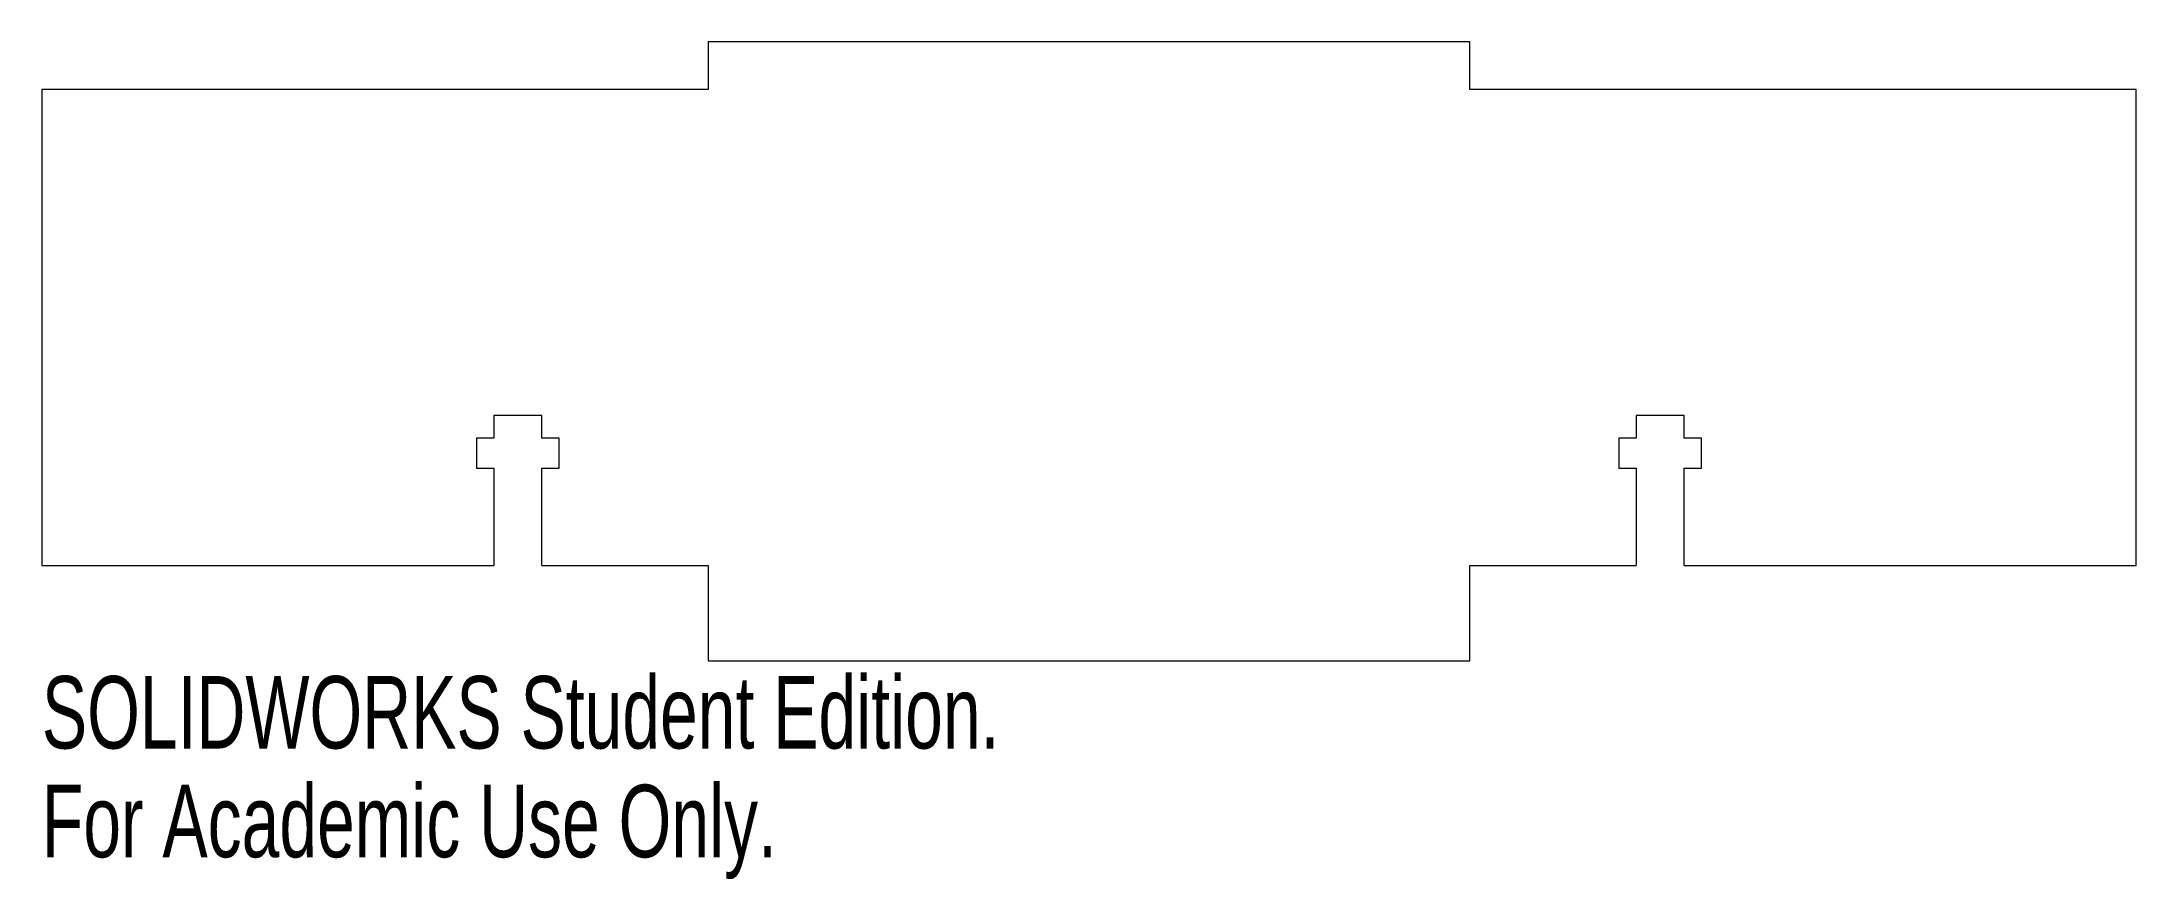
# Model space of a CAD drawing. Header units: inches. Extents: x 0 to 5.5, y -0.82 to 1.38.
import ezdxf

# ---------------------------------------------------------------- set-up
doc = ezdxf.new("R2010")
doc.units = ezdxf.units.IN
doc.header["$MEASUREMENT"] = 0
doc.styles.add('SLDTEXTSTYLE0', font='TXT', dxfattribs={"width": 0.7})

msp = doc.modelspace()

# ---------------------------------------------------------------- linework, layer by layer
at = {"color": 7, "linetype": 'Continuous', "lineweight": 15}
for p, q in [((1.75, 1.375), (1.75, 1.25)), ((3.75, 1.375), (1.75, 1.375)), ((3.75, 1.25), (3.75, 1.375)), ((1.75, 1.25), (0, 1.25)), ((0, 1.25), (0, 0)), ((5.5, 1.25), (3.75, 1.25)), ((5.5, 0), (5.5, 1.25)), ((1.313, 0.3937), (1.187, 0.3937)), ((1.187, 0.3937), (1.187, 0.3346)), ((1.313, 0.3346), (1.313, 0.3937)), ((4.313, 0.3937), (4.187, 0.3937)), ((4.187, 0.3937), (4.187, 0.3346)), ((4.313, 0.3346), (4.313, 0.3937)), ((1.187, 0.3346), (1.1417, 0.3346)), ((1.1417, 0.3346), (1.1417, 0.2559)), ((1.3583, 0.3346), (1.313, 0.3346)), ((1.3583, 0.2559), (1.3583, 0.3346)), ((4.187, 0.3346), (4.1417, 0.3346)), ((4.1417, 0.3346), (4.1417, 0.2559)), ((4.3583, 0.3346), (4.313, 0.3346)), ((4.3583, 0.2559), (4.3583, 0.3346)), ((1.1417, 0.2559), (1.187, 0.2559)), ((1.187, 0.2559), (1.187, 0)), ((1.313, 0), (1.313, 0.2559)), ((1.313, 0.2559), (1.3583, 0.2559)), ((4.1417, 0.2559), (4.187, 0.2559)), ((4.187, 0.2559), (4.187, 0)), ((4.313, 0), (4.313, 0.2559)), ((4.313, 0.2559), (4.3583, 0.2559)), ((0, 0), (1.187, 0)), ((1.313, 0), (1.75, 0)), ((1.75, 0), (1.75, -0.25)), ((3.75, 0), (4.187, 0)), ((3.75, -0.25), (3.75, 0)), ((4.313, 0), (5.5, 0)), ((1.75, -0.25), (3.75, -0.25))]:
    msp.add_line(p, q, dxfattribs=at)

# ---------------------------------------------------------------- texts
at = {"color": 7, "linetype": 'Continuous', "char_height": 0.1903, "attachment_point": 1, "style": 'SLDTEXTSTYLE0'}
for s, insert in [('SOLIDWORKS Student Edition.', (0, -0.2901)), ('For Academic Use Only.', (0, -0.5756))]:
    msp.add_mtext(s, dxfattribs=dict(at, insert=insert))

doc.saveas('drawing.dxf')
